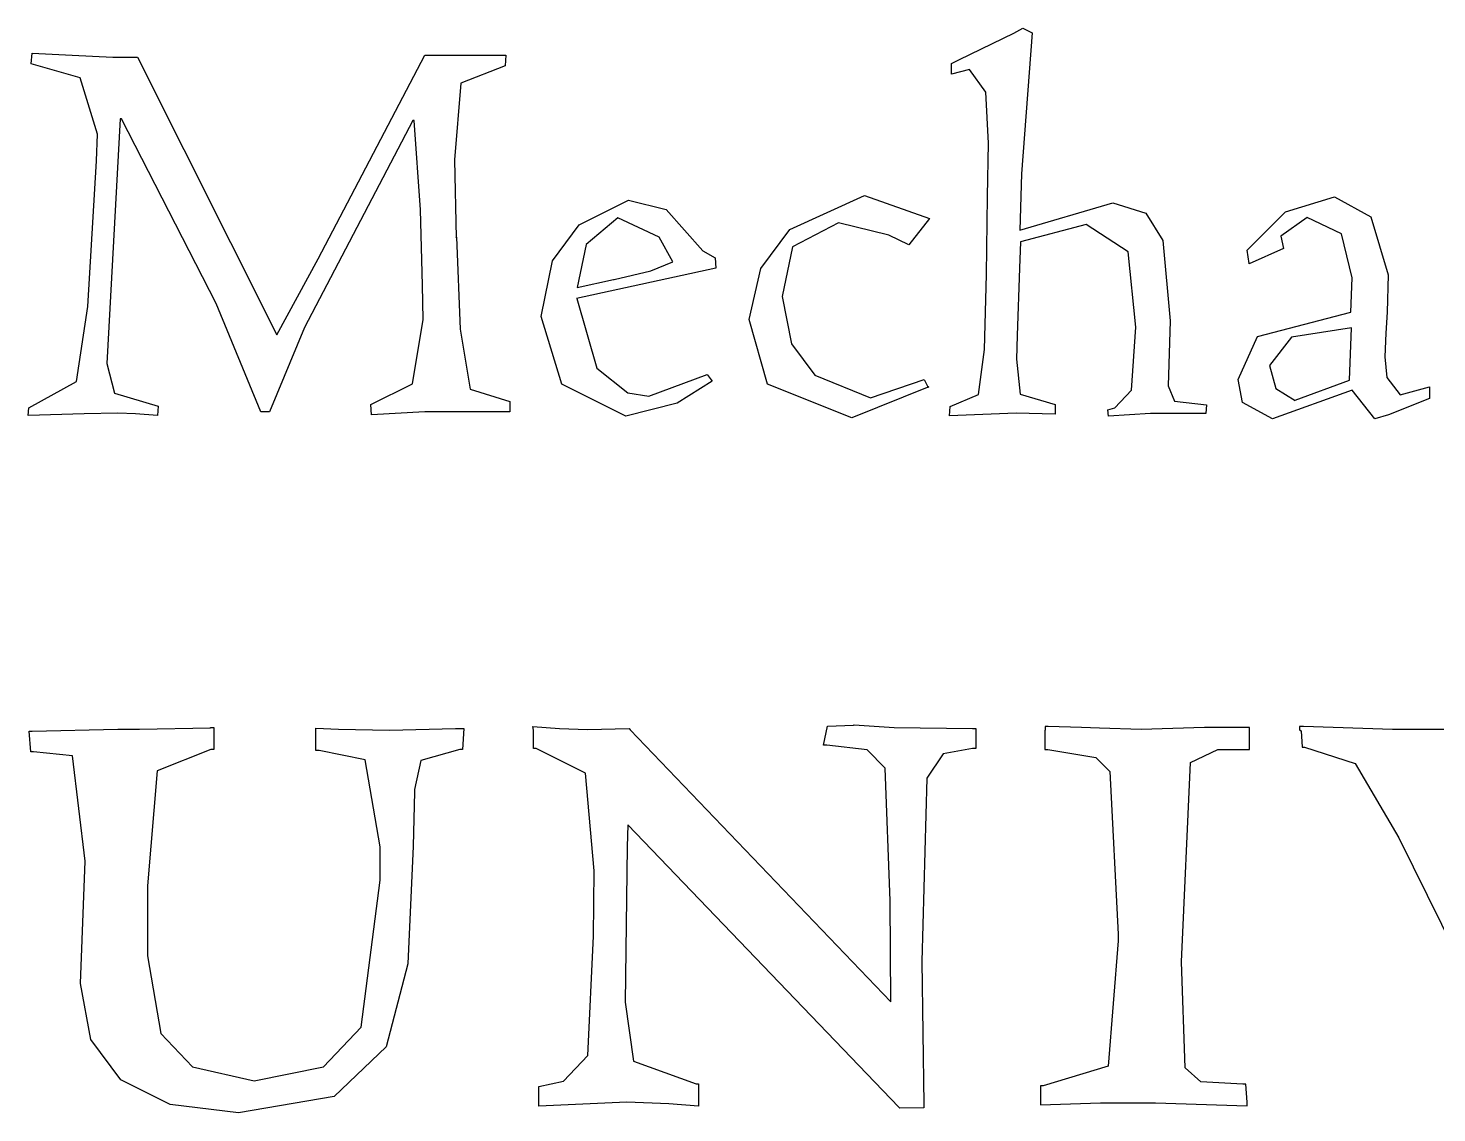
# Model space of a CAD drawing. Extents: x 0.4 to 73.1, y 0.3 to 16.6.
# Drawn here: x 8.79 to 19.23, y 3.2 to 11.23 of the extents above; entities that cross this region are included whole.
import ezdxf

# ---------------------------------------------------------------- set-up
doc = ezdxf.new("R2010")
doc.units = 0

msp = doc.modelspace()

# ---------------------------------------------------------------- linework, layer by layer
at = {"layer": 'Layer 1', "color": 7}
for points in [[(16.118396, 8.956114), (16.113105, 8.78149), (16.139563, 8.522198), (16.398854, 8.445469), (16.398854, 8.374032), (16.110459, 8.381969), (15.615689, 8.360803), (15.62098, 8.429594), (15.832316, 8.520214), (15.87498, 8.852927), (15.890855, 9.408551), (15.898792, 9.987988), (15.904084, 10.382217), (15.886556, 10.760901), (15.763855, 10.927258), (15.631564, 10.892862), (15.631564, 10.972237), (15.689772, 11.001341), (16.091938, 11.197132), (16.16073, 11.234174), (16.229521, 11.199778), (16.150146, 10.154675), (16.136917, 9.736634), (16.827479, 9.940363), (17.072218, 9.863055), (17.197895, 9.661228), (17.250812, 9.064593), (17.237582, 8.583052), (17.283884, 8.470274), (17.520686, 8.442823), (17.515395, 8.379324), (17.105291, 8.379324), (16.795729, 8.358157), (16.790437, 8.405782), (16.840708, 8.421657), (16.966385, 8.550972), (16.996812, 9.019614), (16.939927, 9.5759), (16.629042, 9.778968), (16.142209, 9.651968), (16.134271, 9.456176), (16.118396, 8.956114), (16.118396, 8.956114)], [(11.961797, 9.686364), (11.988256, 9.003739), (12.063, 8.559571), (12.356026, 8.466636), (12.356026, 8.389907), (11.726319, 8.389907), (11.33209, 8.36874), (11.326798, 8.445469), (11.635368, 8.598597), (11.715735, 9.075177), (11.710444, 9.329176), (11.694569, 9.887447), (11.646944, 10.548904), (11.639006, 10.548904), (10.834674, 9.016969), (10.575383, 8.389907), (10.511883, 8.389907), (10.181154, 9.194239), (9.477363, 10.562133), (9.469426, 10.562133), (9.368884, 8.74974), (9.427423, 8.530467), (9.749884, 8.43224), (9.744592, 8.363449), (9.583196, 8.376678), (9.450905, 8.381969), (9.202197, 8.376678), (8.786801, 8.363449), (8.792093, 8.421657), (9.145311, 8.615464), (9.228655, 9.170427), (9.292155, 10.249925), (9.300092, 10.448363), (9.1721, 10.865742), (8.807968, 10.969591), (8.815906, 11.048966), (9.112239, 11.033091), (9.413863, 11.019862), (9.596425, 11.019862), (10.630945, 8.961406), (10.935215, 9.524968), (11.726319, 11.033091), (12.326922, 11.033091), (12.32163, 10.956362), (11.993878, 10.827378), (11.945922, 10.257863), (11.959152, 9.681072), (11.961797, 9.686364)], [(12.853442, 9.231281), (13.001609, 8.715344), (13.232457, 8.532451), (13.3879, 8.506323), (13.81917, 8.667719), (13.856212, 8.617448), (13.59659, 8.456053), (13.215921, 8.358157), (12.74364, 8.595289), (12.588859, 9.096343), (12.674518, 9.510168), (12.871301, 9.77566), (13.237087, 9.958884), (13.517215, 9.891085), (13.78742, 9.583176), (13.880024, 9.532905), (13.885316, 9.456176), (12.850796, 9.231281), (12.853442, 9.231281)], [(15.462231, 8.575115), (14.893377, 8.347574), (14.266315, 8.596282), (14.131378, 9.075177), (14.217285, 9.453034), (14.43168, 9.742587), (14.985981, 9.99328), (15.467522, 9.823947), (15.314064, 9.628155), (15.165898, 9.699593), (14.792836, 9.792197), (14.451854, 9.612611), (14.374794, 9.24451), (14.445322, 8.895343), (14.617549, 8.66375), (15.03096, 8.49574), (15.427835, 8.630677), (15.456939, 8.572469), (15.462231, 8.575115)], [(17.838186, 9.490572), (17.822311, 9.588468), (18.106738, 9.874217), (18.470539, 9.985342), (18.740414, 9.837176), (18.867414, 9.405906), (18.859476, 9.130739), (18.851539, 8.974635), (18.843601, 8.797365), (18.857823, 8.646222), (18.957372, 8.516907), (19.17433, 8.575115), (19.17433, 8.490448), (18.87006, 8.36874), (18.769518, 8.339636), (18.600185, 8.551302), (18.010165, 8.339636), (17.787915, 8.460352), (17.756165, 8.630677), (17.89904, 8.948177), (18.592247, 9.130739), (18.600185, 9.384739), (18.52081, 9.710176), (18.26681, 9.831884), (18.071019, 9.691655), (18.092186, 9.601697), (17.838186, 9.487926), (17.838186, 9.490572)], [(13.131254, 9.37151), (13.401129, 9.43501), (13.56517, 9.503801), (13.464629, 9.684379), (13.157713, 9.829238), (12.922564, 9.631793), (12.856088, 9.313302), (13.125963, 9.37151), (13.131254, 9.37151)], [(18.179498, 8.477219), (18.581664, 8.625386), (18.594893, 9.014323), (18.151055, 8.944539), (17.988998, 8.733865), (18.034639, 8.564532), (18.179498, 8.474573), (18.179498, 8.477219)], [(14.909252, 6.07216), (15.205585, 6.050993), (15.787668, 6.043056), (15.81148, 6.043056), (15.81148, 5.894889), (15.787668, 5.894889), (15.568725, 5.855532), (15.449001, 5.675285), (15.41196, 4.317974), (15.425189, 3.259642), (15.425189, 3.233184), (15.247918, 3.230538), (15.239981, 3.238476), (13.231796, 5.331327), (13.226504, 5.167286), (13.213275, 4.01635), (13.272806, 3.579457), (13.737149, 3.410455), (13.75567, 3.410455), (13.75567, 3.246413), (13.536066, 3.262288), (13.223858, 3.275517), (12.572984, 3.246413), (12.572984, 3.391934), (12.755546, 3.431621), (12.935463, 3.622121), (12.977796, 4.505828), (12.983088, 4.990015), (12.918265, 5.712327), (12.551818, 5.894889), (12.533297, 5.894889), (12.533297, 6.032472), (12.528005, 6.058931), (12.726442, 6.043056), (12.932817, 6.037764), (13.242379, 6.043056), (13.250317, 6.035118), (15.181773, 4.018996), (15.176481, 4.767766), (15.138778, 5.750361), (15.006073, 5.885091), (14.708169, 5.921347), (14.681711, 5.921347), (14.710815, 6.061576), (14.90396, 6.069514), (14.909252, 6.07216)], [(16.322125, 6.027181), (16.322125, 5.889597), (16.345938, 5.889597), (16.701802, 5.830397), (16.803666, 5.725556), (16.867166, 4.519058), (16.867166, 4.471433), (16.793083, 3.542746), (16.311542, 3.397226), (16.290375, 3.397226), (16.290375, 3.254351), (16.734875, 3.270226), (17.142333, 3.270226), (17.822311, 3.249059), (17.822311, 3.275517), (17.811728, 3.407809), (17.790561, 3.407809), (17.479014, 3.425007), (17.361936, 3.529517), (17.335478, 4.315329), (17.401624, 5.791702), (17.606014, 5.889267), (17.814373, 5.889597), (17.840832, 5.889597), (17.840832, 6.050993), (17.507457, 6.050993), (17.036499, 6.037764), (16.726937, 6.045701), (16.594646, 6.050993), (16.348584, 6.058931), (16.324771, 6.058931), (16.324771, 6.035118), (16.322125, 6.027181)], [(10.138821, 6.050993), (10.162633, 6.050993), (10.162633, 5.889597), (10.141466, 5.889597), (9.743269, 5.731509), (9.670509, 4.87889), (9.670509, 4.360308), (9.769397, 3.78517), (10.004255, 3.536917), (10.461612, 3.434267), (10.974779, 3.53638), (11.25503, 3.83048), (11.39559, 4.921224), (11.39559, 5.167286), (11.284465, 5.812868), (10.943153, 5.88166), (10.91934, 5.88166), (10.91934, 6.045701), (11.086028, 6.04041), (11.464381, 6.032472), (11.95386, 6.043056), (12.01736, 6.043056), (12.006777, 5.889597), (11.98561, 5.889597), (11.697545, 5.807907), (11.649589, 5.593265), (11.649589, 5.574744), (11.641652, 5.172578), (11.600559, 4.30119), (11.439907, 3.684298), (11.056014, 3.317437), (10.345195, 3.196143), (9.839883, 3.257617), (9.473725, 3.43989), (9.250938, 3.739737), (9.175738, 4.153933), (9.210134, 5.061453), (9.114884, 5.841973), (8.826489, 5.871077), (8.805322, 5.871077), (8.794739, 6.024535), (8.815906, 6.024535), (9.450905, 6.04041), (9.6123, 6.04041), (10.138821, 6.048347), (10.138821, 6.050993)]]:
    msp.add_lwpolyline(points, close=True, dxfattribs=at)
msp.add_lwpolyline([(19.563267, 6.037764), (19.131997, 6.037764), (18.899164, 6.037764), (18.240352, 6.058931), (18.211248, 6.058931), (18.211248, 6.035118), (18.221831, 6.027181), (18.221831, 6.027181), (18.229769, 5.905472), (18.24829, 5.905472), (18.624328, 5.783764), (18.946789, 5.233432), (19.579142, 3.955496)], dxfattribs=at)

doc.saveas('drawing.dxf')
